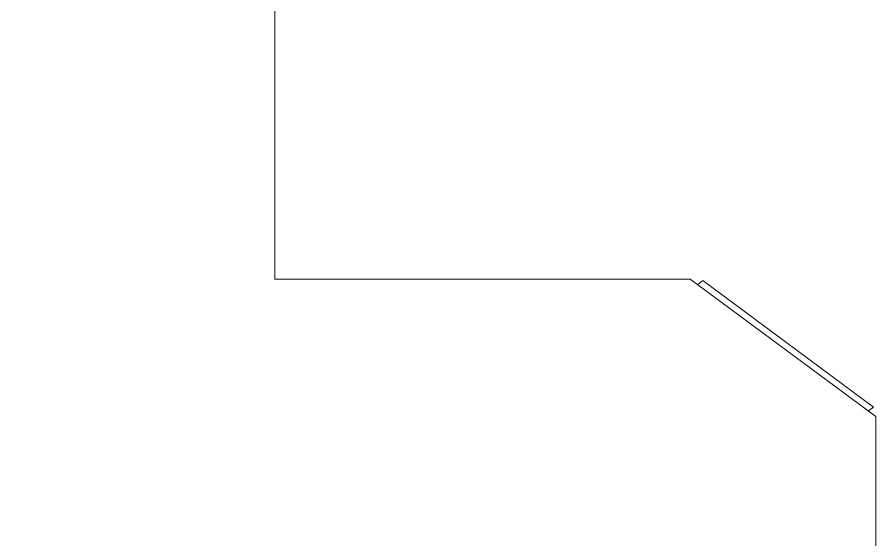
# Model space of a CAD drawing. Header units: centimetres. Extents: x -336 to 16318, y -437 to 1921.
# Drawn here: x 5792.03 to 5815.16, y 117.41 to 131.49 of the extents above; entities that cross this region are included whole.
import ezdxf

# ---------------------------------------------------------------- set-up
doc = ezdxf.new("R2010")
doc.units = ezdxf.units.CM
doc.layers.add('M-EQPM', color=7, linetype='Continuous', lineweight=9)

# ---------------------------------------------------------------- blocks, each defined once
blk = doc.blocks.new('EQ-07-009 - EQ-07-009_dwg_Agrupar_772-1586792-Section 6')
at = {"layer": 'M-EQPM', "color": 136, "true_color": 0x007f7f}
for p, q in [((5798.965, 199.001), (5798.965, 124.438)), ((5798.965, 199.001), (5798.965, 124.438)), ((5798.965, 124.438), (5810.165, 124.438)), ((5810.165, 124.438), (5815.165, 120.738)), ((5815.165, 120.738), (5810.165, 124.438)), ((5810.365, 124.29), (5810.506, 124.395)), ((5810.506, 124.395), (5810.365, 124.29)), ((5810.365, 124.29), (5810.506, 124.395)), ((5815.106, 120.991), (5810.506, 124.395)), ((5810.506, 124.395), (5815.106, 120.991)), ((5814.965, 120.886), (5815.106, 120.991)), ((5815.106, 120.991), (5814.965, 120.886)), ((5815.165, 120.738), (5815.165, 110.378))]:
    blk.add_line(p, q, dxfattribs=at)
at = {"layer": 'M-EQPM', "color": 136, "true_color": 0x007f7f, "flags": 128}
for points in [[(5810.165, 124.438), (5798.965, 124.438), (5798.965, 199.001), (5788.965, 206.401), (5788.965, 205.643)], [(5788.965, 191.719), (5788.965, 124.438), (5735.165, 124.438), (5730.165, 120.738), (5730.165, 110.378), (5735.165, 110.378), (5735.165, 117.038), (5810.165, 117.038), (5810.165, 110.378), (5815.165, 110.378), (5815.165, 120.738), (5810.165, 124.438), (5798.965, 124.438)], [(5810.506, 124.395), (5815.106, 120.991), (5814.965, 120.886)]]:
    blk.add_lwpolyline(points, dxfattribs=at)
blk = doc.blocks.new('EQ-07-009 - EQ-07-009_dwg-1586791-Section 6')
blk.add_blockref('EQ-07-009 - EQ-07-009_dwg_Agrupar_772-1586792-Section 6', (0, 0))
blk = doc.blocks.new('EQ-07-009 - EQ-07-009-1586804-Section 6')
blk.add_blockref('EQ-07-009 - EQ-07-009_dwg-1586791-Section 6', (0, 0))
blk = doc.blocks.new('PQ_RVR_MEP-01_ZZ_ZZ_MO_T_A_rvt-1-Section 6')
at = {"layer": 'M-EQPM', "color": 7, "lineweight": 9, "true_color": 0xffffff}
blk.add_blockref('EQ-07-009 - EQ-07-009-1586804-Section 6', (0, 0), dxfattribs=at)

msp = doc.modelspace()

# ---------------------------------------------------------------- block references
at = {"lineweight": 5}
msp.add_blockref('PQ_RVR_MEP-01_ZZ_ZZ_MO_T_A_rvt-1-Section 6', (0, 0), dxfattribs=at)

doc.saveas('drawing.dxf')
